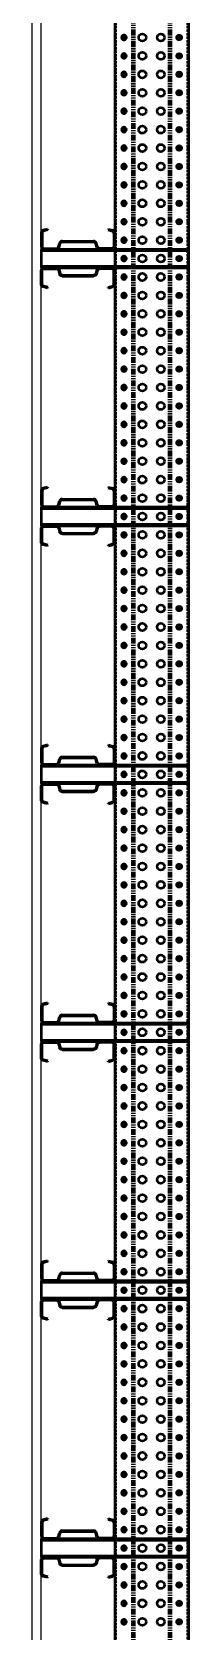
# Model space of a CAD drawing. Header units: millimetres. Extents: x -677815 to 476396, y -125373 to 39000.
# Drawn here: x 471304 to 471731, y -21030 to -16690 of the extents above; entities that cross this region are included whole.
import ezdxf

# ---------------------------------------------------------------- set-up
doc = ezdxf.new("R2010")
doc.units = ezdxf.units.MM
for name, pattern in [('Xref Rapid Pick$0$AM_ISO02W050', [7.5, 6, -1.5]), ('Xref Rapid Pick$0$AM_ISO02W050x2', [3.75, 3, -0.75]), ('Xref Rapid Pick$0$CENTER', [7, 4, -1, 1, -1]), ('Xref Rapid Pick$0$HIDDEN', [9.525, 6.35, -3.175]), ('Xref Rapid Pick$0$PHANTOM2', [31.75, 15.875, -3.175, 3.175, -3.175, 3.175, -3.175])]:
    doc.linetypes.add(name, pattern=pattern)
for name, color, linetype, lineweight in [('AM_BOR', 4, 'Continuous', 25), ('Xref Rapid Pick$0$AM_BOR', 4, 'Continuous', 25), ('Xref Rapid Pick$0$BEAM_SIGMA', 2, 'Continuous', 50), ('Xref Rapid Pick$0$S Cont 2.5', 7, 'Continuous', 50), ('Xref Rapid Pick$0$S Hidden', 9, 'Xref Rapid Pick$0$AM_ISO02W050', 25)]:
    doc.layers.add(name, color=color, linetype=linetype, lineweight=lineweight)
doc.layers.add('Xref Rapid Pick$0$B', color=4, linetype='Continuous')

# ---------------------------------------------------------------- blocks, each defined once
blk = doc.blocks.new('*U794')
for p, q in [((32175, 25), (-25, 25)), ((32175, -175), (-25, -175))]:
    blk.add_line(p, q)
at = {"color": 8, "linetype": 'Xref Rapid Pick$0$HIDDEN'}
for p, q in [((32175, 22.6), (-25, 22.6)), ((20893.5, 25), (20893.5, 22.6)), ((20906.5, 25), (20906.5, 22.6)), ((20943.5, 25), (20943.5, 22.6)), ((20956.5, 25), (20956.5, 22.6)), ((20993.5, 25), (20993.5, 22.6)), ((21006.5, 25), (21006.5, 22.6)), ((21043.5, 25), (21043.5, 22.6)), ((21056.5, 25), (21056.5, 22.6)), ((21093.5, 25), (21093.5, 22.6)), ((21106.5, 25), (21106.5, 22.6)), ((21143.5, 25), (21143.5, 22.6)), ((21156.5, 25), (21156.5, 22.6)), ((21193.5, 25), (21193.5, 22.6)), ((21206.5, 25), (21206.5, 22.6)), ((21243.5, 25), (21243.5, 22.6)), ((21256.5, 25), (21256.5, 22.6)), ((21293.5, 25), (21293.5, 22.6)), ((21306.5, 25), (21306.5, 22.6)), ((21343.5, 25), (21343.5, 22.6)), ((21356.5, 25), (21356.5, 22.6)), ((21393.5, 25), (21393.5, 22.6)), ((21406.5, 25), (21406.5, 22.6)), ((21443.5, 25), (21443.5, 22.6)), ((21456.5, 25), (21456.5, 22.6)), ((21493.5, 25), (21493.5, 22.6)), ((21506.5, 25), (21506.5, 22.6)), ((21543.5, 25), (21543.5, 22.6)), ((21556.5, 25), (21556.5, 22.6)), ((21593.5, 25), (21593.5, 22.6)), ((21606.5, 25), (21606.5, 22.6)), ((21643.5, 25), (21643.5, 22.6)), ((21656.5, 25), (21656.5, 22.6)), ((21693.5, 25), (21693.5, 22.6)), ((21706.5, 25), (21706.5, 22.6)), ((21743.5, 25), (21743.5, 22.6)), ((21756.5, 25), (21756.5, 22.6)), ((21793.5, 25), (21793.5, 22.6)), ((21806.5, 25), (21806.5, 22.6)), ((21843.5, 25), (21843.5, 22.6)), ((21856.5, 25), (21856.5, 22.6)), ((21893.5, 25), (21893.5, 22.6)), ((21906.5, 25), (21906.5, 22.6)), ((21943.5, 25), (21943.5, 22.6)), ((21956.5, 25), (21956.5, 22.6)), ((21993.5, 25), (21993.5, 22.6)), ((22006.5, 25), (22006.5, 22.6)), ((22043.5, 25), (22043.5, 22.6)), ((22056.5, 25), (22056.5, 22.6)), ((22093.5, 25), (22093.5, 22.6)), ((22106.5, 25), (22106.5, 22.6)), ((22143.5, 25), (22143.5, 22.6)), ((22156.5, 25), (22156.5, 22.6)), ((22193.5, 25), (22193.5, 22.6)), ((22206.5, 25), (22206.5, 22.6)), ((22243.5, 25), (22243.5, 22.6)), ((22256.5, 25), (22256.5, 22.6)), ((22293.5, 25), (22293.5, 22.6)), ((22306.5, 25), (22306.5, 22.6)), ((22343.5, 25), (22343.5, 22.6)), ((22356.5, 25), (22356.5, 22.6)), ((22393.5, 25), (22393.5, 22.6)), ((22406.5, 25), (22406.5, 22.6)), ((22443.5, 25), (22443.5, 22.6)), ((22456.5, 25), (22456.5, 22.6)), ((22493.5, 25), (22493.5, 22.6)), ((22506.5, 25), (22506.5, 22.6)), ((22543.5, 25), (22543.5, 22.6)), ((22556.5, 25), (22556.5, 22.6)), ((22593.5, 25), (22593.5, 22.6)), ((22606.5, 25), (22606.5, 22.6)), ((22643.5, 25), (22643.5, 22.6)), ((22656.5, 25), (22656.5, 22.6)), ((22693.5, 25), (22693.5, 22.6)), ((22706.5, 25), (22706.5, 22.6)), ((22743.5, 25), (22743.5, 22.6)), ((22756.5, 25), (22756.5, 22.6)), ((22793.5, 25), (22793.5, 22.6)), ((22806.5, 25), (22806.5, 22.6)), ((22843.5, 25), (22843.5, 22.6)), ((22856.5, 25), (22856.5, 22.6)), ((22893.5, 25), (22893.5, 22.6)), ((22906.5, 25), (22906.5, 22.6)), ((22943.5, 25), (22943.5, 22.6)), ((22956.5, 25), (22956.5, 22.6)), ((22993.5, 25), (22993.5, 22.6)), ((23006.5, 25), (23006.5, 22.6)), ((23043.5, 25), (23043.5, 22.6)), ((23056.5, 25), (23056.5, 22.6)), ((23093.5, 25), (23093.5, 22.6)), ((23106.5, 25), (23106.5, 22.6)), ((23143.5, 25), (23143.5, 22.6)), ((23156.5, 25), (23156.5, 22.6)), ((23193.5, 25), (23193.5, 22.6)), ((23206.5, 25), (23206.5, 22.6)), ((23243.5, 25), (23243.5, 22.6)), ((23256.5, 25), (23256.5, 22.6)), ((23293.5, 25), (23293.5, 22.6)), ((23306.5, 25), (23306.5, 22.6)), ((23343.5, 25), (23343.5, 22.6)), ((23356.5, 25), (23356.5, 22.6)), ((23393.5, 25), (23393.5, 22.6)), ((23406.5, 25), (23406.5, 22.6)), ((23443.5, 25), (23443.5, 22.6)), ((23456.5, 25), (23456.5, 22.6)), ((23493.5, 25), (23493.5, 22.6)), ((23506.5, 25), (23506.5, 22.6)), ((23543.5, 25), (23543.5, 22.6)), ((23556.5, 25), (23556.5, 22.6)), ((23593.5, 25), (23593.5, 22.6)), ((23606.5, 25), (23606.5, 22.6)), ((23643.5, 25), (23643.5, 22.6)), ((23656.5, 25), (23656.5, 22.6)), ((23693.5, 25), (23693.5, 22.6)), ((23706.5, 25), (23706.5, 22.6)), ((23743.5, 25), (23743.5, 22.6)), ((23756.5, 25), (23756.5, 22.6)), ((23793.5, 25), (23793.5, 22.6)), ((23806.5, 25), (23806.5, 22.6)), ((23843.5, 25), (23843.5, 22.6)), ((23856.5, 25), (23856.5, 22.6)), ((23893.5, 25), (23893.5, 22.6)), ((23906.5, 25), (23906.5, 22.6)), ((23943.5, 25), (23943.5, 22.6)), ((23956.5, 25), (23956.5, 22.6)), ((23993.5, 25), (23993.5, 22.6)), ((24006.5, 25), (24006.5, 22.6)), ((24043.5, 25), (24043.5, 22.6)), ((24056.5, 25), (24056.5, 22.6)), ((24093.5, 25), (24093.5, 22.6)), ((24106.5, 25), (24106.5, 22.6)), ((24143.5, 25), (24143.5, 22.6)), ((24156.5, 25), (24156.5, 22.6)), ((24193.5, 25), (24193.5, 22.6)), ((24206.5, 25), (24206.5, 22.6)), ((24243.5, 25), (24243.5, 22.6)), ((24256.5, 25), (24256.5, 22.6)), ((24293.5, 25), (24293.5, 22.6)), ((24306.5, 25), (24306.5, 22.6)), ((24343.5, 25), (24343.5, 22.6)), ((24356.5, 25), (24356.5, 22.6)), ((24393.5, 25), (24393.5, 22.6)), ((24406.5, 25), (24406.5, 22.6)), ((24443.5, 25), (24443.5, 22.6)), ((24456.5, 25), (24456.5, 22.6)), ((24493.5, 25), (24493.5, 22.6)), ((24506.5, 25), (24506.5, 22.6)), ((24543.5, 25), (24543.5, 22.6)), ((24556.5, 25), (24556.5, 22.6)), ((24593.5, 25), (24593.5, 22.6)), ((24606.5, 25), (24606.5, 22.6)), ((24643.5, 25), (24643.5, 22.6)), ((24656.5, 25), (24656.5, 22.6)), ((24693.5, 25), (24693.5, 22.6)), ((24706.5, 25), (24706.5, 22.6)), ((24743.5, 25), (24743.5, 22.6)), ((24756.5, 25), (24756.5, 22.6)), ((24793.5, 25), (24793.5, 22.6)), ((24806.5, 25), (24806.5, 22.6)), ((24843.5, 25), (24843.5, 22.6)), ((24856.5, 25), (24856.5, 22.6)), ((24893.5, 25), (24893.5, 22.6)), ((24906.5, 25), (24906.5, 22.6)), ((24943.5, 25), (24943.5, 22.6)), ((24956.5, 25), (24956.5, 22.6)), ((24993.5, 25), (24993.5, 22.6)), ((25006.5, 25), (25006.5, 22.6)), ((25043.5, 25), (25043.5, 22.6)), ((25056.5, 25), (25056.5, 22.6)), ((25093.5, 25), (25093.5, 22.6)), ((25106.5, 25), (25106.5, 22.6)), ((25143.5, 25), (25143.5, 22.6)), ((25156.5, 25), (25156.5, 22.6)), ((25193.5, 25), (25193.5, 22.6)), ((25206.5, 25), (25206.5, 22.6)), ((32175, -172.6), (-25, -172.6)), ((20893.5, -172.6), (20893.5, -175)), ((20906.5, -172.6), (20906.5, -175)), ((20943.5, -172.6), (20943.5, -175)), ((20956.5, -172.6), (20956.5, -175)), ((20993.5, -172.6), (20993.5, -175)), ((21006.5, -172.6), (21006.5, -175)), ((21043.5, -172.6), (21043.5, -175)), ((21056.5, -172.6), (21056.5, -175)), ((21093.5, -172.6), (21093.5, -175)), ((21106.5, -172.6), (21106.5, -175)), ((21143.5, -172.6), (21143.5, -175)), ((21156.5, -172.6), (21156.5, -175)), ((21193.5, -172.6), (21193.5, -175)), ((21206.5, -172.6), (21206.5, -175)), ((21243.5, -172.6), (21243.5, -175)), ((21256.5, -172.6), (21256.5, -175)), ((21293.5, -172.6), (21293.5, -175)), ((21306.5, -172.6), (21306.5, -175)), ((21343.5, -172.6), (21343.5, -175)), ((21356.5, -172.6), (21356.5, -175)), ((21393.5, -172.6), (21393.5, -175)), ((21406.5, -172.6), (21406.5, -175)), ((21443.5, -172.6), (21443.5, -175)), ((21456.5, -172.6), (21456.5, -175)), ((21493.5, -172.6), (21493.5, -175)), ((21506.5, -172.6), (21506.5, -175)), ((21543.5, -172.6), (21543.5, -175)), ((21556.5, -172.6), (21556.5, -175)), ((21593.5, -172.6), (21593.5, -175)), ((21606.5, -172.6), (21606.5, -175)), ((21643.5, -172.6), (21643.5, -175)), ((21656.5, -172.6), (21656.5, -175)), ((21693.5, -172.6), (21693.5, -175)), ((21706.5, -172.6), (21706.5, -175)), ((21743.5, -172.6), (21743.5, -175)), ((21756.5, -172.6), (21756.5, -175)), ((21793.5, -172.6), (21793.5, -175)), ((21806.5, -172.6), (21806.5, -175)), ((21843.5, -172.6), (21843.5, -175)), ((21856.5, -172.6), (21856.5, -175)), ((21893.5, -172.6), (21893.5, -175)), ((21906.5, -172.6), (21906.5, -175)), ((21943.5, -172.6), (21943.5, -175)), ((21956.5, -172.6), (21956.5, -175)), ((21993.5, -172.6), (21993.5, -175)), ((22006.5, -172.6), (22006.5, -175)), ((22043.5, -172.6), (22043.5, -175)), ((22056.5, -172.6), (22056.5, -175)), ((22093.5, -172.6), (22093.5, -175)), ((22106.5, -172.6), (22106.5, -175)), ((22143.5, -172.6), (22143.5, -175)), ((22156.5, -172.6), (22156.5, -175)), ((22193.5, -172.6), (22193.5, -175)), ((22206.5, -172.6), (22206.5, -175)), ((22243.5, -172.6), (22243.5, -175)), ((22256.5, -172.6), (22256.5, -175)), ((22293.5, -172.6), (22293.5, -175)), ((22306.5, -172.6), (22306.5, -175)), ((22343.5, -172.6), (22343.5, -175)), ((22356.5, -172.6), (22356.5, -175)), ((22393.5, -172.6), (22393.5, -175)), ((22406.5, -172.6), (22406.5, -175)), ((22443.5, -172.6), (22443.5, -175)), ((22456.5, -172.6), (22456.5, -175)), ((22493.5, -172.6), (22493.5, -175)), ((22506.5, -172.6), (22506.5, -175)), ((22543.5, -172.6), (22543.5, -175)), ((22556.5, -172.6), (22556.5, -175)), ((22593.5, -172.6), (22593.5, -175)), ((22606.5, -172.6), (22606.5, -175)), ((22643.5, -172.6), (22643.5, -175)), ((22656.5, -172.6), (22656.5, -175)), ((22693.5, -172.6), (22693.5, -175)), ((22706.5, -172.6), (22706.5, -175)), ((22743.5, -172.6), (22743.5, -175)), ((22756.5, -172.6), (22756.5, -175)), ((22793.5, -172.6), (22793.5, -175)), ((22806.5, -172.6), (22806.5, -175)), ((22843.5, -172.6), (22843.5, -175)), ((22856.5, -172.6), (22856.5, -175)), ((22893.5, -172.6), (22893.5, -175)), ((22906.5, -172.6), (22906.5, -175)), ((22943.5, -172.6), (22943.5, -175)), ((22956.5, -172.6), (22956.5, -175)), ((22993.5, -172.6), (22993.5, -175)), ((23006.5, -172.6), (23006.5, -175)), ((23043.5, -172.6), (23043.5, -175)), ((23056.5, -172.6), (23056.5, -175)), ((23093.5, -172.6), (23093.5, -175)), ((23106.5, -172.6), (23106.5, -175)), ((23143.5, -172.6), (23143.5, -175)), ((23156.5, -172.6), (23156.5, -175)), ((23193.5, -172.6), (23193.5, -175)), ((23206.5, -172.6), (23206.5, -175)), ((23243.5, -172.6), (23243.5, -175)), ((23256.5, -172.6), (23256.5, -175)), ((23293.5, -172.6), (23293.5, -175)), ((23306.5, -172.6), (23306.5, -175)), ((23343.5, -172.6), (23343.5, -175)), ((23356.5, -172.6), (23356.5, -175)), ((23393.5, -172.6), (23393.5, -175)), ((23406.5, -172.6), (23406.5, -175)), ((23443.5, -172.6), (23443.5, -175)), ((23456.5, -172.6), (23456.5, -175)), ((23493.5, -172.6), (23493.5, -175)), ((23506.5, -172.6), (23506.5, -175)), ((23543.5, -172.6), (23543.5, -175)), ((23556.5, -172.6), (23556.5, -175)), ((23593.5, -172.6), (23593.5, -175)), ((23606.5, -172.6), (23606.5, -175)), ((23643.5, -172.6), (23643.5, -175)), ((23656.5, -172.6), (23656.5, -175)), ((23693.5, -172.6), (23693.5, -175)), ((23706.5, -172.6), (23706.5, -175)), ((23743.5, -172.6), (23743.5, -175)), ((23756.5, -172.6), (23756.5, -175)), ((23793.5, -172.6), (23793.5, -175)), ((23806.5, -172.6), (23806.5, -175)), ((23843.5, -172.6), (23843.5, -175)), ((23856.5, -172.6), (23856.5, -175)), ((23893.5, -172.6), (23893.5, -175)), ((23906.5, -172.6), (23906.5, -175)), ((23943.5, -172.6), (23943.5, -175)), ((23956.5, -172.6), (23956.5, -175)), ((23993.5, -172.6), (23993.5, -175)), ((24006.5, -172.6), (24006.5, -175)), ((24043.5, -172.6), (24043.5, -175)), ((24056.5, -172.6), (24056.5, -175)), ((24093.5, -172.6), (24093.5, -175)), ((24106.5, -172.6), (24106.5, -175)), ((24143.5, -172.6), (24143.5, -175)), ((24156.5, -172.6), (24156.5, -175)), ((24193.5, -172.6), (24193.5, -175)), ((24206.5, -172.6), (24206.5, -175)), ((24243.5, -172.6), (24243.5, -175)), ((24256.5, -172.6), (24256.5, -175)), ((24293.5, -172.6), (24293.5, -175)), ((24306.5, -172.6), (24306.5, -175)), ((24343.5, -172.6), (24343.5, -175)), ((24356.5, -172.6), (24356.5, -175)), ((24393.5, -172.6), (24393.5, -175)), ((24406.5, -172.6), (24406.5, -175)), ((24443.5, -172.6), (24443.5, -175)), ((24456.5, -172.6), (24456.5, -175)), ((24493.5, -172.6), (24493.5, -175)), ((24506.5, -172.6), (24506.5, -175)), ((24543.5, -172.6), (24543.5, -175)), ((24556.5, -172.6), (24556.5, -175)), ((24593.5, -172.6), (24593.5, -175)), ((24606.5, -172.6), (24606.5, -175)), ((24643.5, -172.6), (24643.5, -175)), ((24656.5, -172.6), (24656.5, -175)), ((24693.5, -172.6), (24693.5, -175)), ((24706.5, -172.6), (24706.5, -175)), ((24743.5, -172.6), (24743.5, -175)), ((24756.5, -172.6), (24756.5, -175)), ((24793.5, -172.6), (24793.5, -175)), ((24806.5, -172.6), (24806.5, -175)), ((24843.5, -172.6), (24843.5, -175)), ((24856.5, -172.6), (24856.5, -175)), ((24893.5, -172.6), (24893.5, -175)), ((24906.5, -172.6), (24906.5, -175)), ((24943.5, -172.6), (24943.5, -175)), ((24956.5, -172.6), (24956.5, -175)), ((24993.5, -172.6), (24993.5, -175)), ((25006.5, -172.6), (25006.5, -175)), ((25043.5, -172.6), (25043.5, -175)), ((25056.5, -172.6), (25056.5, -175)), ((25093.5, -172.6), (25093.5, -175)), ((25106.5, -172.6), (25106.5, -175)), ((25143.5, -172.6), (25143.5, -175)), ((25156.5, -172.6), (25156.5, -175)), ((25193.5, -172.6), (25193.5, -175)), ((25206.5, -172.6), (25206.5, -175))]:
    blk.add_line(p, q, dxfattribs=at)
at = {"color": 8, "linetype": 'Xref Rapid Pick$0$CENTER'}
for p, q in [((20908.5, 0), (20891.5, 0)), ((20900, 27), (20900, 20.6)), ((20900, -8.5), (20900, 8.5)), ((20958.5, 0), (20941.5, 0)), ((20950, 27), (20950, 20.6)), ((20950, -8.5), (20950, 8.5)), ((21008.5, 0), (20991.5, 0)), ((21000, 27), (21000, 20.6)), ((21000, -8.5), (21000, 8.5)), ((21058.5, 0), (21041.5, 0)), ((21050, 27), (21050, 20.6)), ((21050, -8.5), (21050, 8.5)), ((21108.5, 0), (21091.5, 0)), ((21100, 27), (21100, 20.6)), ((21100, -8.5), (21100, 8.5)), ((21158.5, 0), (21141.5, 0)), ((21150, 27), (21150, 20.6)), ((21150, -8.5), (21150, 8.5)), ((21208.5, 0), (21191.5, 0)), ((21200, 27), (21200, 20.6)), ((21200, -8.5), (21200, 8.5)), ((21258.5, 0), (21241.5, 0)), ((21250, 27), (21250, 20.6)), ((21250, -8.5), (21250, 8.5)), ((21308.5, 0), (21291.5, 0)), ((21300, 27), (21300, 20.6)), ((21300, -8.5), (21300, 8.5)), ((21358.5, 0), (21341.5, 0)), ((21350, 27), (21350, 20.6)), ((21350, -8.5), (21350, 8.5)), ((21408.5, 0), (21391.5, 0)), ((21400, 27), (21400, 20.6)), ((21400, -8.5), (21400, 8.5)), ((21458.5, 0), (21441.5, 0)), ((21450, 27), (21450, 20.6)), ((21450, -8.5), (21450, 8.5)), ((21508.5, 0), (21491.5, 0)), ((21500, 27), (21500, 20.6)), ((21500, -8.5), (21500, 8.5)), ((21558.5, 0), (21541.5, 0)), ((21550, 27), (21550, 20.6)), ((21550, -8.5), (21550, 8.5)), ((21608.5, 0), (21591.5, 0)), ((21600, 27), (21600, 20.6)), ((21600, -8.5), (21600, 8.5)), ((21658.5, 0), (21641.5, 0)), ((21650, 27), (21650, 20.6)), ((21650, -8.5), (21650, 8.5)), ((21708.5, 0), (21691.5, 0)), ((21700, 27), (21700, 20.6)), ((21700, -8.5), (21700, 8.5)), ((21758.5, 0), (21741.5, 0)), ((21750, 27), (21750, 20.6)), ((21750, -8.5), (21750, 8.5)), ((21808.5, 0), (21791.5, 0)), ((21800, 27), (21800, 20.6)), ((21800, -8.5), (21800, 8.5)), ((21858.5, 0), (21841.5, 0)), ((21850, 27), (21850, 20.6)), ((21850, -8.5), (21850, 8.5)), ((21908.5, 0), (21891.5, 0)), ((21900, 27), (21900, 20.6)), ((21900, -8.5), (21900, 8.5)), ((21958.5, 0), (21941.5, 0)), ((21950, 27), (21950, 20.6)), ((21950, -8.5), (21950, 8.5)), ((22008.5, 0), (21991.5, 0)), ((22000, 27), (22000, 20.6)), ((22000, -8.5), (22000, 8.5)), ((22058.5, 0), (22041.5, 0)), ((22050, 27), (22050, 20.6)), ((22050, -8.5), (22050, 8.5)), ((22108.5, 0), (22091.5, 0)), ((22100, 27), (22100, 20.6)), ((22100, -8.5), (22100, 8.5)), ((22158.5, 0), (22141.5, 0)), ((22150, 27), (22150, 20.6)), ((22150, -8.5), (22150, 8.5)), ((22208.5, 0), (22191.5, 0)), ((22200, 27), (22200, 20.6)), ((22200, -8.5), (22200, 8.5)), ((22258.5, 0), (22241.5, 0)), ((22250, 27), (22250, 20.6)), ((22250, -8.5), (22250, 8.5)), ((22308.5, 0), (22291.5, 0)), ((22300, 27), (22300, 20.6)), ((22300, -8.5), (22300, 8.5)), ((22358.5, 0), (22341.5, 0)), ((22350, 27), (22350, 20.6)), ((22350, -8.5), (22350, 8.5)), ((22408.5, 0), (22391.5, 0)), ((22400, 27), (22400, 20.6)), ((22400, -8.5), (22400, 8.5)), ((22458.5, 0), (22441.5, 0)), ((22450, 27), (22450, 20.6)), ((22450, -8.5), (22450, 8.5)), ((22508.5, 0), (22491.5, 0)), ((22500, 27), (22500, 20.6)), ((22500, -8.5), (22500, 8.5)), ((22558.5, 0), (22541.5, 0)), ((22550, 27), (22550, 20.6)), ((22550, -8.5), (22550, 8.5)), ((22608.5, 0), (22591.5, 0)), ((22600, 27), (22600, 20.6)), ((22600, -8.5), (22600, 8.5)), ((22658.5, 0), (22641.5, 0)), ((22650, 27), (22650, 20.6)), ((22650, -8.5), (22650, 8.5)), ((22708.5, 0), (22691.5, 0)), ((22700, 27), (22700, 20.6)), ((22700, -8.5), (22700, 8.5)), ((22758.5, 0), (22741.5, 0)), ((22750, 27), (22750, 20.6)), ((22750, -8.5), (22750, 8.5)), ((22808.5, 0), (22791.5, 0)), ((22800, 27), (22800, 20.6)), ((22800, -8.5), (22800, 8.5)), ((22858.5, 0), (22841.5, 0)), ((22850, 27), (22850, 20.6)), ((22850, -8.5), (22850, 8.5)), ((22908.5, 0), (22891.5, 0)), ((22900, 27), (22900, 20.6)), ((22900, -8.5), (22900, 8.5)), ((22958.5, 0), (22941.5, 0)), ((22950, 27), (22950, 20.6)), ((22950, -8.5), (22950, 8.5)), ((23008.5, 0), (22991.5, 0)), ((23000, 27), (23000, 20.6)), ((23000, -8.5), (23000, 8.5)), ((23058.5, 0), (23041.5, 0)), ((23050, 27), (23050, 20.6)), ((23050, -8.5), (23050, 8.5)), ((23108.5, 0), (23091.5, 0)), ((23100, 27), (23100, 20.6)), ((23100, -8.5), (23100, 8.5)), ((23158.5, 0), (23141.5, 0)), ((23150, 27), (23150, 20.6)), ((23150, -8.5), (23150, 8.5)), ((23208.5, 0), (23191.5, 0)), ((23200, 27), (23200, 20.6)), ((23200, -8.5), (23200, 8.5)), ((23258.5, 0), (23241.5, 0)), ((23250, 27), (23250, 20.6)), ((23250, -8.5), (23250, 8.5)), ((23308.5, 0), (23291.5, 0)), ((23300, 27), (23300, 20.6)), ((23300, -8.5), (23300, 8.5)), ((23358.5, 0), (23341.5, 0)), ((23350, 27), (23350, 20.6)), ((23350, -8.5), (23350, 8.5)), ((23408.5, 0), (23391.5, 0)), ((23400, 27), (23400, 20.6)), ((23400, -8.5), (23400, 8.5)), ((23458.5, 0), (23441.5, 0)), ((23450, 27), (23450, 20.6)), ((23450, -8.5), (23450, 8.5)), ((23508.5, 0), (23491.5, 0)), ((23500, 27), (23500, 20.6)), ((23500, -8.5), (23500, 8.5)), ((23558.5, 0), (23541.5, 0)), ((23550, 27), (23550, 20.6)), ((23550, -8.5), (23550, 8.5)), ((23608.5, 0), (23591.5, 0)), ((23600, 27), (23600, 20.6)), ((23600, -8.5), (23600, 8.5)), ((23658.5, 0), (23641.5, 0)), ((23650, 27), (23650, 20.6)), ((23650, -8.5), (23650, 8.5)), ((23708.5, 0), (23691.5, 0)), ((23700, 27), (23700, 20.6)), ((23700, -8.5), (23700, 8.5)), ((23758.5, 0), (23741.5, 0)), ((23750, 27), (23750, 20.6)), ((23750, -8.5), (23750, 8.5)), ((23808.5, 0), (23791.5, 0)), ((23800, 27), (23800, 20.6)), ((23800, -8.5), (23800, 8.5)), ((23858.5, 0), (23841.5, 0)), ((23850, 27), (23850, 20.6)), ((23850, -8.5), (23850, 8.5)), ((23908.5, 0), (23891.5, 0)), ((23900, 27), (23900, 20.6)), ((23900, -8.5), (23900, 8.5)), ((23958.5, 0), (23941.5, 0)), ((23950, 27), (23950, 20.6)), ((23950, -8.5), (23950, 8.5)), ((24008.5, 0), (23991.5, 0)), ((24000, 27), (24000, 20.6)), ((24000, -8.5), (24000, 8.5)), ((24058.5, 0), (24041.5, 0)), ((24050, 27), (24050, 20.6)), ((24050, -8.5), (24050, 8.5)), ((24108.5, 0), (24091.5, 0)), ((24100, 27), (24100, 20.6)), ((24100, -8.5), (24100, 8.5)), ((24158.5, 0), (24141.5, 0)), ((24150, 27), (24150, 20.6)), ((24150, -8.5), (24150, 8.5)), ((24208.5, 0), (24191.5, 0)), ((24200, 27), (24200, 20.6)), ((24200, -8.5), (24200, 8.5)), ((24258.5, 0), (24241.5, 0)), ((24250, 27), (24250, 20.6)), ((24250, -8.5), (24250, 8.5)), ((24308.5, 0), (24291.5, 0)), ((24300, 27), (24300, 20.6)), ((24300, -8.5), (24300, 8.5)), ((24358.5, 0), (24341.5, 0)), ((24350, 27), (24350, 20.6)), ((24350, -8.5), (24350, 8.5)), ((24408.5, 0), (24391.5, 0)), ((24400, 27), (24400, 20.6)), ((24400, -8.5), (24400, 8.5)), ((24458.5, 0), (24441.5, 0)), ((24450, 27), (24450, 20.6)), ((24450, -8.5), (24450, 8.5)), ((24508.5, 0), (24491.5, 0)), ((24500, 27), (24500, 20.6)), ((24500, -8.5), (24500, 8.5)), ((24558.5, 0), (24541.5, 0)), ((24550, 27), (24550, 20.6)), ((24550, -8.5), (24550, 8.5)), ((24608.5, 0), (24591.5, 0)), ((24600, 27), (24600, 20.6)), ((24600, -8.5), (24600, 8.5)), ((24658.5, 0), (24641.5, 0)), ((24650, 27), (24650, 20.6)), ((24650, -8.5), (24650, 8.5)), ((24708.5, 0), (24691.5, 0)), ((24700, 27), (24700, 20.6)), ((24700, -8.5), (24700, 8.5)), ((24758.5, 0), (24741.5, 0)), ((24750, 27), (24750, 20.6)), ((24750, -8.5), (24750, 8.5)), ((24808.5, 0), (24791.5, 0)), ((24800, 27), (24800, 20.6)), ((24800, -8.5), (24800, 8.5)), ((24858.5, 0), (24841.5, 0)), ((24850, 27), (24850, 20.6)), ((24850, -8.5), (24850, 8.5)), ((24908.5, 0), (24891.5, 0)), ((24900, 27), (24900, 20.6)), ((24900, -8.5), (24900, 8.5)), ((24958.5, 0), (24941.5, 0)), ((24950, 27), (24950, 20.6)), ((24950, -8.5), (24950, 8.5)), ((25008.5, 0), (24991.5, 0)), ((25000, 27), (25000, 20.6)), ((25000, -8.5), (25000, 8.5)), ((25058.5, 0), (25041.5, 0)), ((25050, 27), (25050, 20.6)), ((25050, -8.5), (25050, 8.5)), ((25108.5, 0), (25091.5, 0)), ((25100, 27), (25100, 20.6)), ((25100, -8.5), (25100, 8.5)), ((25158.5, 0), (25141.5, 0)), ((25150, 27), (25150, 20.6)), ((25150, -8.5), (25150, 8.5)), ((25208.5, 0), (25191.5, 0)), ((25200, 27), (25200, 20.6)), ((25200, -8.5), (25200, 8.5)), ((20908.5, -150), (20891.5, -150)), ((20900, -158.5), (20900, -141.5)), ((20900, -170.6), (20900, -177)), ((20958.5, -150), (20941.5, -150)), ((20950, -158.5), (20950, -141.5)), ((20950, -170.6), (20950, -177)), ((21008.5, -150), (20991.5, -150)), ((21000, -158.5), (21000, -141.5)), ((21000, -170.6), (21000, -177)), ((21058.5, -150), (21041.5, -150)), ((21050, -158.5), (21050, -141.5)), ((21050, -170.6), (21050, -177)), ((21108.5, -150), (21091.5, -150)), ((21100, -158.5), (21100, -141.5)), ((21100, -170.6), (21100, -177)), ((21158.5, -150), (21141.5, -150)), ((21150, -158.5), (21150, -141.5)), ((21150, -170.6), (21150, -177)), ((21208.5, -150), (21191.5, -150)), ((21200, -158.5), (21200, -141.5)), ((21200, -170.6), (21200, -177)), ((21258.5, -150), (21241.5, -150)), ((21250, -158.5), (21250, -141.5)), ((21250, -170.6), (21250, -177)), ((21308.5, -150), (21291.5, -150)), ((21300, -158.5), (21300, -141.5)), ((21300, -170.6), (21300, -177)), ((21358.5, -150), (21341.5, -150)), ((21350, -158.5), (21350, -141.5)), ((21350, -170.6), (21350, -177)), ((21408.5, -150), (21391.5, -150)), ((21400, -158.5), (21400, -141.5)), ((21400, -170.6), (21400, -177)), ((21458.5, -150), (21441.5, -150)), ((21450, -158.5), (21450, -141.5)), ((21450, -170.6), (21450, -177)), ((21508.5, -150), (21491.5, -150)), ((21500, -158.5), (21500, -141.5)), ((21500, -170.6), (21500, -177)), ((21558.5, -150), (21541.5, -150)), ((21550, -158.5), (21550, -141.5)), ((21550, -170.6), (21550, -177)), ((21608.5, -150), (21591.5, -150)), ((21600, -158.5), (21600, -141.5)), ((21600, -170.6), (21600, -177)), ((21658.5, -150), (21641.5, -150)), ((21650, -158.5), (21650, -141.5)), ((21650, -170.6), (21650, -177)), ((21708.5, -150), (21691.5, -150)), ((21700, -158.5), (21700, -141.5)), ((21700, -170.6), (21700, -177)), ((21758.5, -150), (21741.5, -150)), ((21750, -158.5), (21750, -141.5)), ((21750, -170.6), (21750, -177)), ((21808.5, -150), (21791.5, -150)), ((21800, -158.5), (21800, -141.5)), ((21800, -170.6), (21800, -177)), ((21858.5, -150), (21841.5, -150)), ((21850, -158.5), (21850, -141.5)), ((21850, -170.6), (21850, -177)), ((21908.5, -150), (21891.5, -150)), ((21900, -158.5), (21900, -141.5)), ((21900, -170.6), (21900, -177)), ((21958.5, -150), (21941.5, -150)), ((21950, -158.5), (21950, -141.5)), ((21950, -170.6), (21950, -177)), ((22008.5, -150), (21991.5, -150)), ((22000, -158.5), (22000, -141.5)), ((22000, -170.6), (22000, -177)), ((22058.5, -150), (22041.5, -150)), ((22050, -158.5), (22050, -141.5)), ((22050, -170.6), (22050, -177)), ((22108.5, -150), (22091.5, -150)), ((22100, -158.5), (22100, -141.5)), ((22100, -170.6), (22100, -177)), ((22158.5, -150), (22141.5, -150)), ((22150, -158.5), (22150, -141.5)), ((22150, -170.6), (22150, -177)), ((22208.5, -150), (22191.5, -150)), ((22200, -158.5), (22200, -141.5)), ((22200, -170.6), (22200, -177)), ((22258.5, -150), (22241.5, -150)), ((22250, -158.5), (22250, -141.5)), ((22250, -170.6), (22250, -177)), ((22308.5, -150), (22291.5, -150)), ((22300, -158.5), (22300, -141.5)), ((22300, -170.6), (22300, -177)), ((22358.5, -150), (22341.5, -150)), ((22350, -158.5), (22350, -141.5)), ((22350, -170.6), (22350, -177)), ((22408.5, -150), (22391.5, -150)), ((22400, -158.5), (22400, -141.5)), ((22400, -170.6), (22400, -177)), ((22458.5, -150), (22441.5, -150)), ((22450, -158.5), (22450, -141.5)), ((22450, -170.6), (22450, -177)), ((22508.5, -150), (22491.5, -150)), ((22500, -158.5), (22500, -141.5)), ((22500, -170.6), (22500, -177)), ((22558.5, -150), (22541.5, -150)), ((22550, -158.5), (22550, -141.5)), ((22550, -170.6), (22550, -177)), ((22608.5, -150), (22591.5, -150)), ((22600, -158.5), (22600, -141.5)), ((22600, -170.6), (22600, -177)), ((22658.5, -150), (22641.5, -150)), ((22650, -158.5), (22650, -141.5)), ((22650, -170.6), (22650, -177)), ((22708.5, -150), (22691.5, -150)), ((22700, -158.5), (22700, -141.5)), ((22700, -170.6), (22700, -177)), ((22758.5, -150), (22741.5, -150)), ((22750, -158.5), (22750, -141.5)), ((22750, -170.6), (22750, -177)), ((22808.5, -150), (22791.5, -150)), ((22800, -158.5), (22800, -141.5)), ((22800, -170.6), (22800, -177)), ((22858.5, -150), (22841.5, -150)), ((22850, -158.5), (22850, -141.5)), ((22850, -170.6), (22850, -177)), ((22908.5, -150), (22891.5, -150)), ((22900, -158.5), (22900, -141.5)), ((22900, -170.6), (22900, -177)), ((22958.5, -150), (22941.5, -150)), ((22950, -158.5), (22950, -141.5)), ((22950, -170.6), (22950, -177)), ((23008.5, -150), (22991.5, -150)), ((23000, -158.5), (23000, -141.5)), ((23000, -170.6), (23000, -177)), ((23058.5, -150), (23041.5, -150)), ((23050, -158.5), (23050, -141.5)), ((23050, -170.6), (23050, -177)), ((23108.5, -150), (23091.5, -150)), ((23100, -158.5), (23100, -141.5)), ((23100, -170.6), (23100, -177)), ((23158.5, -150), (23141.5, -150)), ((23150, -158.5), (23150, -141.5)), ((23150, -170.6), (23150, -177)), ((23208.5, -150), (23191.5, -150)), ((23200, -158.5), (23200, -141.5)), ((23200, -170.6), (23200, -177)), ((23258.5, -150), (23241.5, -150)), ((23250, -158.5), (23250, -141.5)), ((23250, -170.6), (23250, -177)), ((23308.5, -150), (23291.5, -150)), ((23300, -158.5), (23300, -141.5)), ((23300, -170.6), (23300, -177)), ((23358.5, -150), (23341.5, -150)), ((23350, -158.5), (23350, -141.5)), ((23350, -170.6), (23350, -177)), ((23408.5, -150), (23391.5, -150)), ((23400, -158.5), (23400, -141.5)), ((23400, -170.6), (23400, -177)), ((23458.5, -150), (23441.5, -150)), ((23450, -158.5), (23450, -141.5)), ((23450, -170.6), (23450, -177)), ((23508.5, -150), (23491.5, -150)), ((23500, -158.5), (23500, -141.5)), ((23500, -170.6), (23500, -177)), ((23558.5, -150), (23541.5, -150)), ((23550, -158.5), (23550, -141.5)), ((23550, -170.6), (23550, -177)), ((23608.5, -150), (23591.5, -150)), ((23600, -158.5), (23600, -141.5)), ((23600, -170.6), (23600, -177)), ((23658.5, -150), (23641.5, -150)), ((23650, -158.5), (23650, -141.5)), ((23650, -170.6), (23650, -177)), ((23708.5, -150), (23691.5, -150)), ((23700, -158.5), (23700, -141.5)), ((23700, -170.6), (23700, -177)), ((23758.5, -150), (23741.5, -150)), ((23750, -158.5), (23750, -141.5)), ((23750, -170.6), (23750, -177)), ((23808.5, -150), (23791.5, -150)), ((23800, -158.5), (23800, -141.5)), ((23800, -170.6), (23800, -177)), ((23858.5, -150), (23841.5, -150)), ((23850, -158.5), (23850, -141.5)), ((23850, -170.6), (23850, -177)), ((23908.5, -150), (23891.5, -150)), ((23900, -158.5), (23900, -141.5)), ((23900, -170.6), (23900, -177)), ((23958.5, -150), (23941.5, -150)), ((23950, -158.5), (23950, -141.5)), ((23950, -170.6), (23950, -177)), ((24008.5, -150), (23991.5, -150)), ((24000, -158.5), (24000, -141.5)), ((24000, -170.6), (24000, -177)), ((24058.5, -150), (24041.5, -150)), ((24050, -158.5), (24050, -141.5)), ((24050, -170.6), (24050, -177)), ((24108.5, -150), (24091.5, -150)), ((24100, -158.5), (24100, -141.5)), ((24100, -170.6), (24100, -177)), ((24158.5, -150), (24141.5, -150)), ((24150, -158.5), (24150, -141.5)), ((24150, -170.6), (24150, -177)), ((24208.5, -150), (24191.5, -150)), ((24200, -158.5), (24200, -141.5)), ((24200, -170.6), (24200, -177)), ((24258.5, -150), (24241.5, -150)), ((24250, -158.5), (24250, -141.5)), ((24250, -170.6), (24250, -177)), ((24308.5, -150), (24291.5, -150)), ((24300, -158.5), (24300, -141.5)), ((24300, -170.6), (24300, -177)), ((24358.5, -150), (24341.5, -150)), ((24350, -158.5), (24350, -141.5)), ((24350, -170.6), (24350, -177)), ((24408.5, -150), (24391.5, -150)), ((24400, -158.5), (24400, -141.5)), ((24400, -170.6), (24400, -177)), ((24458.5, -150), (24441.5, -150)), ((24450, -158.5), (24450, -141.5)), ((24450, -170.6), (24450, -177)), ((24508.5, -150), (24491.5, -150)), ((24500, -158.5), (24500, -141.5)), ((24500, -170.6), (24500, -177)), ((24558.5, -150), (24541.5, -150)), ((24550, -158.5), (24550, -141.5)), ((24550, -170.6), (24550, -177)), ((24608.5, -150), (24591.5, -150)), ((24600, -158.5), (24600, -141.5)), ((24600, -170.6), (24600, -177)), ((24658.5, -150), (24641.5, -150)), ((24650, -158.5), (24650, -141.5)), ((24650, -170.6), (24650, -177)), ((24708.5, -150), (24691.5, -150)), ((24700, -158.5), (24700, -141.5)), ((24700, -170.6), (24700, -177)), ((24758.5, -150), (24741.5, -150)), ((24750, -158.5), (24750, -141.5)), ((24750, -170.6), (24750, -177)), ((24808.5, -150), (24791.5, -150)), ((24800, -158.5), (24800, -141.5)), ((24800, -170.6), (24800, -177)), ((24858.5, -150), (24841.5, -150)), ((24850, -158.5), (24850, -141.5)), ((24850, -170.6), (24850, -177)), ((24908.5, -150), (24891.5, -150)), ((24900, -158.5), (24900, -141.5)), ((24900, -170.6), (24900, -177)), ((24958.5, -150), (24941.5, -150)), ((24950, -158.5), (24950, -141.5)), ((24950, -170.6), (24950, -177)), ((25008.5, -150), (24991.5, -150)), ((25000, -158.5), (25000, -141.5)), ((25000, -170.6), (25000, -177)), ((25058.5, -150), (25041.5, -150)), ((25050, -158.5), (25050, -141.5)), ((25050, -170.6), (25050, -177)), ((25108.5, -150), (25091.5, -150)), ((25100, -158.5), (25100, -141.5)), ((25100, -170.6), (25100, -177)), ((25158.5, -150), (25141.5, -150)), ((25150, -158.5), (25150, -141.5)), ((25150, -170.6), (25150, -177)), ((25208.5, -150), (25191.5, -150)), ((25200, -158.5), (25200, -141.5)), ((25200, -170.6), (25200, -177))]:
    blk.add_line(p, q, dxfattribs=at)
at = {"color": 9, "linetype": 'Xref Rapid Pick$0$PHANTOM2'}
for p, q in [((32175, -22.5), (-25, -22.5)), ((32175, -27.9), (-25, -27.9)), ((32175, -122.1), (-25, -122.1)), ((32175, -127.5), (-25, -127.5))]:
    blk.add_line(p, q, dxfattribs=at)
at = {"extrusion": (0, 0, -1)}
for centre in [(-20900, 0), (-20950, 0), (-21000, 0), (-21050, 0), (-21100, 0), (-21150, 0), (-21200, 0), (-21250, 0), (-21300, 0), (-21350, 0), (-21400, 0), (-21450, 0), (-21500, 0), (-21550, 0), (-21600, 0), (-21650, 0), (-21700, 0), (-21750, 0), (-21800, 0), (-21850, 0), (-21900, 0), (-21950, 0), (-22000, 0), (-22050, 0), (-22100, 0), (-22150, 0), (-22200, 0), (-22250, 0), (-22300, 0), (-22350, 0), (-22400, 0), (-22450, 0), (-22500, 0), (-22550, 0), (-22600, 0), (-22650, 0), (-22700, 0), (-22750, 0), (-22800, 0), (-22850, 0), (-22900, 0), (-22950, 0), (-23000, 0), (-23050, 0), (-23100, 0), (-23150, 0), (-23200, 0), (-23250, 0), (-23300, 0), (-23350, 0), (-23400, 0), (-23450, 0), (-23500, 0), (-23550, 0), (-23600, 0), (-23650, 0), (-23700, 0), (-23750, 0), (-23800, 0), (-23850, 0), (-23900, 0), (-23950, 0), (-24000, 0), (-24050, 0), (-24100, 0), (-24150, 0), (-24200, 0), (-24250, 0), (-24300, 0), (-24350, 0), (-24400, 0), (-24450, 0), (-24500, 0), (-24550, 0), (-24600, 0), (-24650, 0), (-24700, 0), (-24750, 0), (-24800, 0), (-24850, 0), (-24900, 0), (-24950, 0), (-25000, 0), (-25050, 0), (-25100, 0), (-25150, 0), (-25200, 0)]:
    blk.add_circle(centre, 6.5, dxfattribs=at)
for centre, radius in [((20900, -50), 10), ((20950, -50), 10), ((21000, -50), 10), ((21050, -50), 10), ((21100, -50), 10), ((21150, -50), 10), ((21200, -50), 10), ((21250, -50), 10), ((21300, -50), 10), ((21350, -50), 10), ((21400, -50), 10), ((21450, -50), 10), ((21500, -50), 10), ((21550, -50), 10), ((21600, -50), 10), ((21650, -50), 10), ((21700, -50), 10), ((21750, -50), 10), ((21800, -50), 10), ((21850, -50), 10), ((21900, -50), 10), ((21950, -50), 10), ((22000, -50), 10), ((22050, -50), 10), ((22100, -50), 10), ((22150, -50), 10), ((22200, -50), 10), ((22250, -50), 10), ((22300, -50), 10), ((22350, -50), 10), ((22400, -50), 10), ((22450, -50), 10), ((22500, -50), 10), ((22550, -50), 10), ((22600, -50), 10), ((22650, -50), 10), ((22700, -50), 10), ((22750, -50), 10), ((22800, -50), 10), ((22850, -50), 10), ((22900, -50), 10), ((22950, -50), 10), ((23000, -50), 10), ((23050, -50), 10), ((23100, -50), 10), ((23150, -50), 10), ((23200, -50), 10), ((23250, -50), 10), ((23300, -50), 10), ((23350, -50), 10), ((23400, -50), 10), ((23450, -50), 10), ((23500, -50), 10), ((23550, -50), 10), ((23600, -50), 10), ((23650, -50), 10), ((23700, -50), 10), ((23750, -50), 10), ((23800, -50), 10), ((23850, -50), 10), ((23900, -50), 10), ((23950, -50), 10), ((24000, -50), 10), ((24050, -50), 10), ((24100, -50), 10), ((24150, -50), 10), ((24200, -50), 10), ((24250, -50), 10), ((24300, -50), 10), ((24350, -50), 10), ((24400, -50), 10), ((24450, -50), 10), ((24500, -50), 10), ((24550, -50), 10), ((24600, -50), 10), ((24650, -50), 10), ((24700, -50), 10), ((24750, -50), 10), ((24800, -50), 10), ((24850, -50), 10), ((24900, -50), 10), ((24950, -50), 10), ((25000, -50), 10), ((25050, -50), 10), ((25100, -50), 10), ((25150, -50), 10), ((25200, -50), 10), ((20900, -100), 10), ((20950, -100), 10), ((21000, -100), 10), ((21050, -100), 10), ((21100, -100), 10), ((21150, -100), 10), ((21200, -100), 10), ((21250, -100), 10), ((21300, -100), 10), ((21350, -100), 10), ((21400, -100), 10), ((21450, -100), 10), ((21500, -100), 10), ((21550, -100), 10), ((21600, -100), 10), ((21650, -100), 10), ((21700, -100), 10), ((21750, -100), 10), ((21800, -100), 10), ((21850, -100), 10), ((21900, -100), 10), ((21950, -100), 10), ((22000, -100), 10), ((22050, -100), 10), ((22100, -100), 10), ((22150, -100), 10), ((22200, -100), 10), ((22250, -100), 10), ((22300, -100), 10), ((22350, -100), 10), ((22400, -100), 10), ((22450, -100), 10), ((22500, -100), 10), ((22550, -100), 10), ((22600, -100), 10), ((22650, -100), 10), ((22700, -100), 10), ((22750, -100), 10), ((22800, -100), 10), ((22850, -100), 10), ((22900, -100), 10), ((22950, -100), 10), ((23000, -100), 10), ((23050, -100), 10), ((23100, -100), 10), ((23150, -100), 10), ((23200, -100), 10), ((23250, -100), 10), ((23300, -100), 10), ((23350, -100), 10), ((23400, -100), 10), ((23450, -100), 10), ((23500, -100), 10), ((23550, -100), 10), ((23600, -100), 10), ((23650, -100), 10), ((23700, -100), 10), ((23750, -100), 10), ((23800, -100), 10), ((23850, -100), 10), ((23900, -100), 10), ((23950, -100), 10), ((24000, -100), 10), ((24050, -100), 10), ((24100, -100), 10), ((24150, -100), 10), ((24200, -100), 10), ((24250, -100), 10), ((24300, -100), 10), ((24350, -100), 10), ((24400, -100), 10), ((24450, -100), 10), ((24500, -100), 10), ((24550, -100), 10), ((24600, -100), 10), ((24650, -100), 10), ((24700, -100), 10), ((24750, -100), 10), ((24800, -100), 10), ((24850, -100), 10), ((24900, -100), 10), ((24950, -100), 10), ((25000, -100), 10), ((25050, -100), 10), ((25100, -100), 10), ((25150, -100), 10), ((25200, -100), 10), ((20900, -150), 6.5), ((20950, -150), 6.5), ((21000, -150), 6.5), ((21050, -150), 6.5), ((21100, -150), 6.5), ((21150, -150), 6.5), ((21200, -150), 6.5), ((21250, -150), 6.5), ((21300, -150), 6.5), ((21350, -150), 6.5), ((21400, -150), 6.5), ((21450, -150), 6.5), ((21500, -150), 6.5), ((21550, -150), 6.5), ((21600, -150), 6.5), ((21650, -150), 6.5), ((21700, -150), 6.5), ((21750, -150), 6.5), ((21800, -150), 6.5), ((21850, -150), 6.5), ((21900, -150), 6.5), ((21950, -150), 6.5), ((22000, -150), 6.5), ((22050, -150), 6.5), ((22100, -150), 6.5), ((22150, -150), 6.5), ((22200, -150), 6.5), ((22250, -150), 6.5), ((22300, -150), 6.5), ((22350, -150), 6.5), ((22400, -150), 6.5), ((22450, -150), 6.5), ((22500, -150), 6.5), ((22550, -150), 6.5), ((22600, -150), 6.5), ((22650, -150), 6.5), ((22700, -150), 6.5), ((22750, -150), 6.5), ((22800, -150), 6.5), ((22850, -150), 6.5), ((22900, -150), 6.5), ((22950, -150), 6.5), ((23000, -150), 6.5), ((23050, -150), 6.5), ((23100, -150), 6.5), ((23150, -150), 6.5), ((23200, -150), 6.5), ((23250, -150), 6.5), ((23300, -150), 6.5), ((23350, -150), 6.5), ((23400, -150), 6.5), ((23450, -150), 6.5), ((23500, -150), 6.5), ((23550, -150), 6.5), ((23600, -150), 6.5), ((23650, -150), 6.5), ((23700, -150), 6.5), ((23750, -150), 6.5), ((23800, -150), 6.5), ((23850, -150), 6.5), ((23900, -150), 6.5), ((23950, -150), 6.5), ((24000, -150), 6.5), ((24050, -150), 6.5), ((24100, -150), 6.5), ((24150, -150), 6.5), ((24200, -150), 6.5), ((24250, -150), 6.5), ((24300, -150), 6.5), ((24350, -150), 6.5), ((24400, -150), 6.5), ((24450, -150), 6.5), ((24500, -150), 6.5), ((24550, -150), 6.5), ((24600, -150), 6.5), ((24650, -150), 6.5), ((24700, -150), 6.5), ((24750, -150), 6.5), ((24800, -150), 6.5), ((24850, -150), 6.5), ((24900, -150), 6.5), ((24950, -150), 6.5), ((25000, -150), 6.5), ((25050, -150), 6.5), ((25100, -150), 6.5), ((25150, -150), 6.5), ((25200, -150), 6.5)]:
    blk.add_circle(centre, radius)
blk = doc.blocks.new('Xref Rapid Pick$0$RK1223 sv')
at = {"color": 8, "linetype": 'Xref Rapid Pick$0$CENTER'}
for p, q in [((-2, 0), (4.4, 0)), ((25, 27), (25, 20.6)), ((18, -50), (24.4, -50)), ((18, -100), (24.4, -100)), ((-2, -150), (4.4, -150)), ((25, -177), (25, -170.6))]:
    blk.add_line(p, q, dxfattribs=at)
for p, q in [((0, 17.1), (0, -16.5)), ((2.4, 17.1), (2.4, -16.5)), ((44.2, 25), (7.9, 25)), ((44.2, 22.6), (7.9, 22.6)), ((52.7, 6.9), (49.6, 18.5)), ((55, 7.6), (51.9, 19.1)), ((55, 7.6), (52.7, 6.9)), ((5.9, -24.1), (15.6, -26.7)), ((6.5, -21.8), (16.2, -24.4)), ((20, -32.5), (20, -117.5)), ((22.4, -32.5), (22.4, -117.5)), ((5.9, -125.9), (15.6, -123.3)), ((6.5, -128.2), (16.2, -125.6)), ((0, -167.1), (0, -133.5)), ((2.4, -167.1), (2.4, -133.5)), ((44.2, -172.6), (7.9, -172.6)), ((52.7, -156.9), (49.6, -168.5)), ((55, -157.6), (51.9, -169.1)), ((55, -157.6), (52.7, -156.9)), ((44.2, -175), (7.9, -175))]:
    blk.add_line(p, q)
at = {"color": 8, "linetype": 'Xref Rapid Pick$0$HIDDEN'}
for p, q in [((2.4, 6.5), (0, 6.5)), ((18.5, 22.6), (18.5, 25)), ((31.5, 22.6), (31.5, 25)), ((2.4, -6.5), (0, -6.5)), ((22.4, -40), (20, -40)), ((22.4, -60), (20, -60)), ((22.4, -90), (20, -90)), ((22.4, -110), (20, -110)), ((2.4, -143.5), (0, -143.5)), ((2.4, -156.5), (0, -156.5)), ((18.5, -172.6), (18.5, -175)), ((31.5, -172.6), (31.5, -175))]:
    blk.add_line(p, q, dxfattribs=at)
for centre, radius, start, end in [((7.9, 17.1), 7.9, 90, 180), ((7.9, 17.1), 5.5, 90, 180), ((44.2, 17.1), 7.9, 15, 90), ((44.2, 17.1), 5.5, 15, 90), ((7.9, -16.5), 7.9, 180, 255), ((7.9, -16.5), 5.5, 180, 255), ((14, -32.5), 6, 0, 75), ((14, -32.5), 8.4, 0, 75), ((7.9, -133.5), 7.9, 105, 180), ((7.9, -133.5), 5.5, 105, 180), ((14, -117.5), 6, 285, 360), ((14, -117.5), 8.4, 285, 360), ((7.9, -167.1), 7.9, 180, 270), ((7.9, -167.1), 5.5, 180, 270), ((44.2, -167.1), 5.5, 270, 345), ((44.2, -167.1), 7.9, 270, 345)]:
    blk.add_arc(centre, radius, start, end)
blk = doc.blocks.new('*U791')
at = {"layer": 'Xref Rapid Pick$0$BEAM_SIGMA'}
blk.add_blockref('Xref Rapid Pick$0$RK1223 sv', (0, 0), dxfattribs=at)
blk = doc.blocks.new('Xref Rapid Pick$0$A$C3945242F')
at = {"layer": 'Xref Rapid Pick$0$S Cont 2.5'}
for p, q in [((0, 400), (0, 0)), ((50, 400), (0, 400)), ((50, 0), (50, 400)), ((0, 0), (50, 0))]:
    blk.add_line(p, q, dxfattribs=at)
at = {"layer": 'Xref Rapid Pick$0$S Hidden', "linetype": 'Xref Rapid Pick$0$AM_ISO02W050x2', "lineweight": 50}
for p, q in [((4, 400), (4, 0)), ((46, 0), (46, 400))]:
    blk.add_line(p, q, dxfattribs=at)
blk = doc.blocks.new('*U881')
at = {"xscale": -1}
blk.add_blockref('*U791', (-25, 159.5), dxfattribs=at)
blk.add_blockref('*U791', (25, 159.5))
at = {"layer": 'Xref Rapid Pick$0$AM_BOR'}
blk.add_blockref('Xref Rapid Pick$0$A$C3945242F', (-25, -215.5), dxfattribs=at)
blk = doc.blocks.new('*U882')
at = {"layer": 'Xref Rapid Pick$0$B', "color": 0, "linetype": 'ByBlock', "lineweight": -2, "transparency": 16777216}
for p in [(21000, 0), (21700, 0), (22400, 0), (23100, 0), (23800, 0), (24500, 0)]:
    blk.add_blockref('*U881', p, dxfattribs=at)
blk = doc.blocks.new('Xref Rapid Pick')
at = {"layer": 'Xref Rapid Pick$0$AM_BOR', "color": 6}
blk.add_lwpolyline([(471329.3, -41930), (471329.3, -9742.7), (471304.3, -9742.7), (471304.3, -41930)], close=True, dxfattribs=at)
at = {"layer": 'Xref Rapid Pick$0$B', "rotation": 90}
blk.add_blockref('*U882', (471513.9, -41805), dxfattribs=at)
at = {"layer": 'Xref Rapid Pick$0$BEAM_SIGMA', "rotation": 90}
blk.add_blockref('*U794', (471554.4, -41905), dxfattribs=at)

msp = doc.modelspace()

# ---------------------------------------------------------------- block references
at = {"layer": 'AM_BOR'}
msp.add_blockref('Xref Rapid Pick', (0, 0), dxfattribs=at)

doc.saveas('drawing.dxf')
